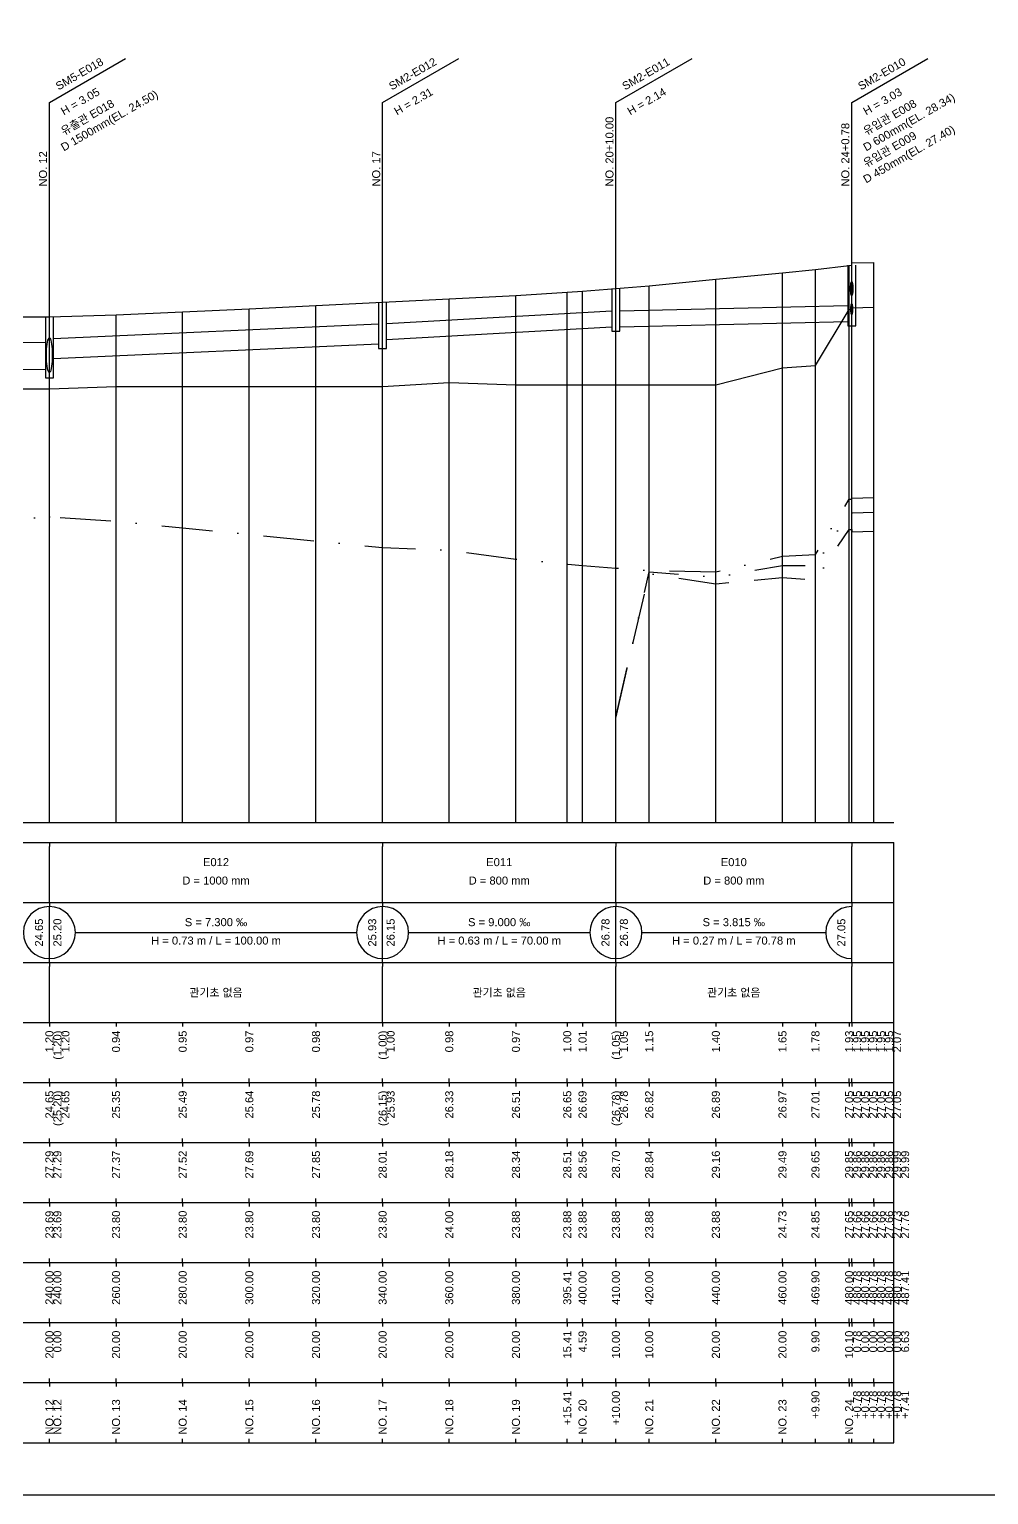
# Model space of a CAD drawing. Header units: millimetres. Extents: x -7351 to 135086, y 1419 to 5643.
# Drawn here: x 55969.3 to 56209.3, y 1419 to 1785.3 of the extents above; entities that cross this region are included whole.
import ezdxf
from ezdxf.enums import TextEntityAlignment as Align

# ---------------------------------------------------------------- set-up
doc = ezdxf.new("R2010")
doc.units = ezdxf.units.MM
for name, pattern in [('BORDER', [44.45, 12.7, -6.35, 12.7, -6.35, 0, -6.35]), ('DASHDOT', [25.4, 12.7, -6.35, 0, -6.35]), ('DIVIDE', [31.75, 12.7, -6.35, 0, -6.35, 0, -6.35])]:
    doc.linetypes.add(name, pattern=pattern)
for name, color, linetype in [('KZ_종단_계획선', 1, 'Continuous'), ('KZ_종단_관로', 4, 'Continuous'), ('KZ_종단_깃발', 7, 'Continuous'), ('KZ_종단_도각', 7, 'Continuous'), ('KZ_종단_맨홀', 4, 'Continuous'), ('KZ_종단_수직선', 7, 'Continuous'), ('KZ_종단_암선1', 56, 'DASHDOT'), ('KZ_종단_암선2', 4, 'DIVIDE'), ('KZ_종단_암선3', 6, 'BORDER'), ('KZ_종단_원형관', 4, 'Continuous'), ('KZ_종단_지반선', 3, 'Continuous'), ('KZ_종단_테이블문자', 7, 'Continuous'), ('KZ_종단_테이블선', 7, 'Continuous')]:
    doc.layers.add(name, color=color, linetype=linetype)
doc.styles.get("Standard").update_dxf_attribs({"font": 'arial.ttf'})

msp = doc.modelspace()

# ---------------------------------------------------------------- linework, layer by layer
at = {"layer": 'KZ_종단_계획선'}
msp.add_lwpolyline([(55957.69, 1713.41), (55974.36, 1713.47), (55974.36, 1713.47), (55991.03, 1713.9), (56007.69, 1714.66), (56024.36, 1715.48), (56041.03, 1716.29), (56057.69, 1717.1), (56074.36, 1717.91), (56091.03, 1718.76), (56103.87, 1719.6), (56107.69, 1719.85), (56116.03, 1720.53), (56124.36, 1721.22), (56141.03, 1722.83), (56157.69, 1724.47), (56165.94, 1725.29), (56174.36, 1726.27), (56175.01, 1726.35), (56175.01, 1726.35), (56175.01, 1726.35), (56175.01, 1726.35), (56175.01, 1726.35), (56175.01, 1726.96), (56180.53, 1726.99)], dxfattribs=at)
at = {"layer": 'KZ_종단_관로'}
for p, q in [((56058.69, 1711.79), (56115.03, 1714.94)), ((56117.03, 1714.94), (56174.01, 1716.29)), ((55975.36, 1708.04), (56056.69, 1711.69)), ((56058.69, 1707.79), (56115.03, 1710.94)), ((56117.03, 1710.94), (56174.01, 1712.29)), ((55870.45, 1708.54), (55973.36, 1707.04)), ((55975.36, 1703.04), (56056.69, 1706.69)), ((55870.45, 1701.79), (55973.36, 1700.29))]:
    msp.add_line(p, q, dxfattribs=at)
at = {"layer": 'KZ_종단_깃발'}
for p, q in [((55974.36, 1766.99), (55993.41, 1777.99)), ((56057.69, 1766.99), (56076.75, 1777.99)), ((56116.03, 1766.99), (56135.08, 1777.99)), ((56175.01, 1766.99), (56194.06, 1777.99)), ((55974.36, 1587.04), (55974.36, 1766.99)), ((56057.69, 1587.04), (56057.69, 1766.99)), ((56116.03, 1587.04), (56116.03, 1766.99)), ((56175.01, 1587.04), (56175.01, 1766.99))]:
    msp.add_line(p, q, dxfattribs=at)
at = {"layer": 'KZ_종단_도각'}
msp.add_lwpolyline([(55729.36, 1419.04), (56570.36, 1419.04), (56570.36, 2013.04), (55729.36, 2013.04)], close=True, dxfattribs=at)
at = {"layer": 'KZ_종단_맨홀'}
for points in [[(56174.01, 1726.35), (56174.01, 1711.21), (56176.01, 1711.21), (56176.01, 1726.35)], [(56115.03, 1720.53), (56115.03, 1709.86), (56117.03, 1709.86), (56117.03, 1720.53)], [(56056.69, 1717.1), (56056.69, 1705.53), (56058.69, 1705.53), (56058.69, 1717.1)], [(55973.36, 1713.47), (55973.36, 1698.23), (55975.36, 1698.23), (55975.36, 1713.47)]]:
    msp.add_lwpolyline(points, dxfattribs=at)
at = {"layer": 'KZ_종단_수직선'}
for p, q in [((56165.94, 1587.04), (56165.94, 1725.29)), ((56174.36, 1587.04), (56174.36, 1726.27)), ((56175.01, 1587.04), (56175.01, 1726.96)), ((56175.01, 1587.04), (56175.01, 1726.35)), ((56175.01, 1587.04), (56175.01, 1726.35)), ((56175.01, 1587.04), (56175.01, 1726.35)), ((56175.01, 1587.04), (56175.01, 1726.35)), ((56175.01, 1587.04), (56175.01, 1726.35)), ((56180.53, 1587.04), (56180.53, 1726.99)), ((56141.03, 1587.04), (56141.03, 1722.83)), ((56157.69, 1587.04), (56157.69, 1724.47)), ((56074.36, 1587.04), (56074.36, 1717.91)), ((56091.03, 1587.04), (56091.03, 1718.76)), ((56103.87, 1587.04), (56103.87, 1719.6)), ((56107.69, 1587.04), (56107.69, 1719.85)), ((56116.03, 1587.04), (56116.03, 1720.53)), ((56124.36, 1587.04), (56124.36, 1721.22)), ((56007.69, 1587.04), (56007.69, 1714.66)), ((56024.36, 1587.04), (56024.36, 1715.48)), ((56041.03, 1587.04), (56041.03, 1716.29)), ((56057.69, 1587.04), (56057.69, 1717.1)), ((55974.36, 1587.04), (55974.36, 1713.47)), ((55974.36, 1587.04), (55974.36, 1713.47)), ((55991.03, 1587.04), (55991.03, 1713.9))]:
    msp.add_line(p, q, dxfattribs=at)
at = {"layer": 'KZ_종단_암선1', "flags": 128}
msp.add_lwpolyline([(55774.36, 1660.99), (55782.97, 1660.06), (55791.03, 1660.02), (55807.69, 1655.27), (55824.36, 1654.36), (55841.03, 1654.2), (55857.69, 1654.13), (55869.45, 1654.17), (55874.36, 1654.19), (55891.03, 1654.31), (55907.69, 1656.54), (55924.36, 1658.49), (55941.03, 1660.46), (55957.69, 1662.42), (55974.36, 1663.46), (55974.36, 1663.46), (55991.03, 1662.35), (56007.69, 1660.7), (56024.36, 1659.06), (56041.03, 1657.41), (56057.69, 1655.77), (56074.36, 1655.15), (56091.03, 1652.9), (56103.87, 1651.65), (56107.69, 1651.28), (56116.03, 1650.66), (56124.36, 1650.03), (56141.03, 1649.69), (56157.69, 1653.58), (56165.94, 1654.05), (56174.36, 1667.84), (56175.01, 1667.89), (56175.01, 1667.89), (56175.01, 1667.89), (56175.01, 1667.89), (56175.01, 1667.89), (56175.01, 1668.11), (56180.53, 1668.28)], dxfattribs=at)
at = {"layer": 'KZ_종단_암선2', "flags": 128}
msp.add_lwpolyline([(56116.03, 1613.38), (56124.36, 1649.72), (56141.03, 1648.39), (56157.69, 1651.29), (56165.94, 1651.27), (56174.36, 1664.57), (56175.01, 1664.58), (56175.01, 1664.58), (56175.01, 1664.58), (56175.01, 1664.58), (56175.01, 1664.58), (56175.01, 1664.48), (56180.53, 1664.64)], dxfattribs=at)
at = {"layer": 'KZ_종단_암선3', "flags": 128}
msp.add_lwpolyline([(56116.03, 1613.17), (56124.36, 1649.3), (56141.03, 1646.69), (56157.69, 1648.3), (56165.94, 1647.65), (56174.36, 1660.3), (56175.01, 1660.25), (56175.01, 1660.25), (56175.01, 1660.25), (56175.01, 1660.25), (56175.01, 1660.25), (56175.01, 1659.74), (56180.53, 1659.89)], dxfattribs=at)
at = {"layer": 'KZ_종단_원형관'}
for p, q in [((56174.76, 1721.36), (56174.79, 1721.61)), ((56174.79, 1721.61), (56174.82, 1721.83)), ((56174.82, 1721.83), (56174.86, 1722)), ((56174.86, 1722), (56174.91, 1722.13)), ((56174.91, 1722.13), (56174.96, 1722.21)), ((56174.96, 1722.21), (56175.01, 1722.24)), ((56175.01, 1722.24), (56175.06, 1722.21)), ((56175.06, 1722.21), (56175.11, 1722.13)), ((56175.11, 1722.13), (56175.16, 1722)), ((56175.16, 1722), (56175.2, 1721.83)), ((56175.2, 1721.83), (56175.23, 1721.61)), ((56175.23, 1721.61), (56175.26, 1721.36)), ((56174.72, 1720.79), (56174.74, 1721.09)), ((56174.72, 1720.49), (56174.72, 1720.79)), ((56174.72, 1720.18), (56174.72, 1720.49)), ((56174.74, 1719.89), (56174.72, 1720.18)), ((56174.74, 1721.09), (56174.76, 1721.36)), ((56174.76, 1719.61), (56174.74, 1719.89)), ((56174.79, 1719.36), (56174.76, 1719.61)), ((56174.82, 1719.15), (56174.79, 1719.36)), ((56174.86, 1718.97), (56174.82, 1719.15)), ((56174.91, 1718.84), (56174.86, 1718.97)), ((56174.96, 1718.77), (56174.91, 1718.84)), ((56175.01, 1718.74), (56174.96, 1718.77)), ((56175.06, 1718.77), (56175.01, 1718.74)), ((56175.11, 1718.84), (56175.06, 1718.77)), ((56175.16, 1718.97), (56175.11, 1718.84)), ((56175.2, 1719.15), (56175.16, 1718.97)), ((56175.23, 1719.36), (56175.2, 1719.15)), ((56175.26, 1719.61), (56175.23, 1719.36)), ((56175.26, 1721.36), (56175.28, 1721.09)), ((56175.28, 1719.89), (56175.26, 1719.61)), ((56175.28, 1721.09), (56175.3, 1720.79)), ((56175.3, 1720.18), (56175.28, 1719.89)), ((56175.3, 1720.79), (56175.3, 1720.49)), ((56175.3, 1720.49), (56175.3, 1720.18)), ((56174.79, 1715.58), (56174.8, 1715.8)), ((56174.79, 1715.35), (56174.79, 1715.58)), ((56174.79, 1715.13), (56174.79, 1715.35)), ((56174.8, 1714.9), (56174.79, 1715.13)), ((56174.8, 1715.8), (56174.82, 1716.01)), ((56174.82, 1714.7), (56174.8, 1714.9)), ((56174.82, 1716.01), (56174.84, 1716.2)), ((56174.84, 1714.51), (56174.82, 1714.7)), ((56174.84, 1716.2), (56174.87, 1716.36)), ((56174.87, 1714.35), (56174.84, 1714.51)), ((56174.87, 1716.36), (56174.9, 1716.49)), ((56174.9, 1714.21), (56174.87, 1714.35)), ((56174.9, 1716.49), (56174.94, 1716.59)), ((56174.94, 1714.12), (56174.9, 1714.21)), ((56174.94, 1716.59), (56174.97, 1716.65)), ((56174.97, 1716.65), (56175.01, 1716.67)), ((56175.01, 1716.67), (56175.05, 1716.65)), ((56175.05, 1716.65), (56175.09, 1716.59)), ((56175.09, 1716.59), (56175.12, 1716.49)), ((56175.12, 1714.21), (56175.09, 1714.12)), ((56175.12, 1716.49), (56175.15, 1716.36)), ((56175.15, 1714.35), (56175.12, 1714.21)), ((56175.15, 1716.36), (56175.18, 1716.2)), ((56175.18, 1714.51), (56175.15, 1714.35)), ((56175.18, 1716.2), (56175.2, 1716.01)), ((56175.2, 1714.7), (56175.18, 1714.51)), ((56175.2, 1716.01), (56175.22, 1715.8)), ((56175.22, 1714.9), (56175.2, 1714.7)), ((56175.22, 1715.8), (56175.23, 1715.58)), ((56175.23, 1715.13), (56175.22, 1714.9)), ((56175.23, 1715.58), (56175.23, 1715.35)), ((56175.23, 1715.35), (56175.23, 1715.13)), ((56174.97, 1714.06), (56174.94, 1714.12)), ((56175.01, 1714.04), (56174.97, 1714.06)), ((56175.05, 1714.06), (56175.01, 1714.04)), ((56175.09, 1714.12), (56175.05, 1714.06)), ((55973.81, 1706.62), (55973.9, 1707.15)), ((55973.9, 1707.15), (55974, 1707.58)), ((55974, 1707.58), (55974.11, 1707.9)), ((55974.11, 1707.9), (55974.24, 1708.09)), ((55974.24, 1708.09), (55974.36, 1708.16)), ((55974.36, 1708.16), (55974.48, 1708.09)), ((55974.48, 1708.09), (55974.61, 1707.9)), ((55974.61, 1707.9), (55974.72, 1707.58)), ((55974.72, 1707.58), (55974.82, 1707.15)), ((55974.82, 1707.15), (55974.91, 1706.62)), ((55973.64, 1703.85), (55973.65, 1704.6)), ((55973.65, 1703.1), (55973.64, 1703.85)), ((55973.65, 1704.6), (55973.68, 1705.32)), ((55973.68, 1705.32), (55973.74, 1706)), ((55973.74, 1706), (55973.81, 1706.62)), ((55974.91, 1706.62), (55974.98, 1706)), ((55974.98, 1706), (55975.03, 1705.32)), ((55975.03, 1705.32), (55975.07, 1704.6)), ((55975.07, 1704.6), (55975.08, 1703.85)), ((55975.08, 1703.85), (55975.07, 1703.1)), ((55973.68, 1702.37), (55973.65, 1703.1)), ((55973.74, 1701.69), (55973.68, 1702.37)), ((55973.81, 1701.08), (55973.74, 1701.69)), ((55973.9, 1700.55), (55973.81, 1701.08)), ((55974, 1700.12), (55973.9, 1700.55)), ((55974.11, 1699.8), (55974, 1700.12)), ((55974.24, 1699.6), (55974.11, 1699.8)), ((55974.36, 1699.54), (55974.24, 1699.6)), ((55974.48, 1699.6), (55974.36, 1699.54)), ((55974.61, 1699.8), (55974.48, 1699.6)), ((55974.72, 1700.12), (55974.61, 1699.8)), ((55974.82, 1700.55), (55974.72, 1700.12)), ((55974.91, 1701.08), (55974.82, 1700.55)), ((55974.98, 1701.69), (55974.91, 1701.08)), ((55975.03, 1702.37), (55974.98, 1701.69)), ((55975.07, 1703.1), (55975.03, 1702.37))]:
    msp.add_line(p, q, dxfattribs=at)
at = {"layer": 'KZ_종단_지반선', "flags": 128}
msp.add_lwpolyline([(55957.69, 1695.48), (55974.36, 1695.48), (55974.36, 1695.48), (55991.03, 1696.01), (56007.69, 1696.01), (56024.36, 1696.01), (56041.03, 1696.01), (56057.69, 1696.01), (56074.36, 1697.04), (56091.03, 1696.44), (56103.87, 1696.44), (56107.69, 1696.44), (56116.03, 1696.44), (56124.36, 1696.44), (56141.03, 1696.44), (56157.69, 1700.66), (56165.94, 1701.3), (56174.36, 1715.27), (56175.01, 1715.33), (56175.01, 1715.33), (56175.01, 1715.33), (56175.01, 1715.33), (56175.01, 1715.33), (56175.01, 1715.67), (56180.53, 1715.83)], dxfattribs=at)
at = {"layer": 'KZ_종단_테이블문자'}
for p, q in [((55974.36, 1582.04), (55974.36, 1581.04)), ((55974.36, 1582.04), (55974.36, 1581.04)), ((55974.36, 1568.04), (55974.36, 1581.04)), ((55974.36, 1568.04), (55974.36, 1581.04)), ((56057.69, 1582.04), (56057.69, 1581.04)), ((56057.69, 1582.04), (56057.69, 1581.04)), ((56057.69, 1568.04), (56057.69, 1581.04)), ((56057.69, 1568.04), (56057.69, 1581.04)), ((56116.03, 1582.04), (56116.03, 1581.04)), ((56116.03, 1582.04), (56116.03, 1581.04)), ((56116.03, 1568.04), (56116.03, 1581.04)), ((56116.03, 1568.04), (56116.03, 1581.04)), ((56175.01, 1582.04), (56175.01, 1581.04)), ((56175.01, 1568.04), (56175.01, 1581.04)), ((55974.36, 1567.04), (55974.36, 1568.04)), ((55974.36, 1567.04), (55974.36, 1568.04)), ((56057.69, 1567.04), (56057.69, 1568.04)), ((56057.69, 1567.04), (56057.69, 1568.04)), ((56116.03, 1567.04), (56116.03, 1568.04)), ((56116.03, 1567.04), (56116.03, 1568.04)), ((56175.01, 1567.04), (56175.01, 1568.04)), ((55974.36, 1567.04), (55974.36, 1566.04)), ((55974.36, 1567.04), (55974.36, 1566.04)), ((55974.36, 1553.04), (55974.36, 1566.04)), ((55974.36, 1553.04), (55974.36, 1566.04)), ((56057.69, 1567.04), (56057.69, 1566.04)), ((56057.69, 1567.04), (56057.69, 1566.04)), ((56057.69, 1553.04), (56057.69, 1566.04)), ((56057.69, 1553.04), (56057.69, 1566.04)), ((56116.03, 1567.04), (56116.03, 1566.04)), ((56116.03, 1567.04), (56116.03, 1566.04)), ((56116.03, 1553.04), (56116.03, 1566.04)), ((56116.03, 1553.04), (56116.03, 1566.04)), ((56175.01, 1567.04), (56175.01, 1566.04)), ((56175.01, 1553.04), (56175.01, 1566.04)), ((55980.78, 1559.54), (56051.28, 1559.54)), ((56064.11, 1559.54), (56109.61, 1559.54)), ((56122.44, 1559.54), (56168.59, 1559.54)), ((55974.36, 1552.04), (55974.36, 1553.04)), ((55974.36, 1552.04), (55974.36, 1553.04)), ((56057.69, 1552.04), (56057.69, 1553.04)), ((56057.69, 1552.04), (56057.69, 1553.04)), ((56116.03, 1552.04), (56116.03, 1553.04)), ((56116.03, 1552.04), (56116.03, 1553.04)), ((56175.01, 1552.04), (56175.01, 1553.04)), ((55974.36, 1552.04), (55974.36, 1551.04)), ((55974.36, 1552.04), (55974.36, 1551.04)), ((55974.36, 1538.04), (55974.36, 1551.04)), ((55974.36, 1538.04), (55974.36, 1551.04)), ((56057.69, 1552.04), (56057.69, 1551.04)), ((56057.69, 1552.04), (56057.69, 1551.04)), ((56057.69, 1538.04), (56057.69, 1551.04)), ((56057.69, 1538.04), (56057.69, 1551.04)), ((56116.03, 1552.04), (56116.03, 1551.04)), ((56116.03, 1552.04), (56116.03, 1551.04)), ((56116.03, 1538.04), (56116.03, 1551.04)), ((56116.03, 1538.04), (56116.03, 1551.04)), ((56175.01, 1552.04), (56175.01, 1551.04)), ((56175.01, 1538.04), (56175.01, 1551.04)), ((55974.36, 1537.04), (55974.36, 1538.04)), ((55974.36, 1537.04), (55974.36, 1538.04)), ((56057.69, 1537.04), (56057.69, 1538.04)), ((56057.69, 1537.04), (56057.69, 1538.04)), ((56116.03, 1537.04), (56116.03, 1538.04)), ((56116.03, 1537.04), (56116.03, 1538.04)), ((56175.01, 1537.04), (56175.01, 1538.04))]:
    msp.add_line(p, q, dxfattribs=at)
for centre, start, end in [((55974.36, 1559.54), 90, 270), ((55974.36, 1559.54), 270, 90), ((56057.69, 1559.54), 90, 270), ((56057.69, 1559.54), 270, 90), ((56116.03, 1559.54), 90, 270), ((56116.03, 1559.54), 270, 90), ((56175.01, 1559.54), 90, 270)]:
    msp.add_arc(centre, 6.5, start, end, dxfattribs=at)
at = {"layer": 'KZ_종단_테이블선'}
for p, q in [((55754.36, 1587.04), (56185.53, 1587.04)), ((55754.36, 1582.04), (56185.53, 1582.04)), ((56185.53, 1567.04), (56185.53, 1582.04)), ((55754.36, 1567.04), (56185.53, 1567.04)), ((56185.53, 1552.04), (56185.53, 1567.04)), ((55754.36, 1552.04), (56185.53, 1552.04)), ((56185.53, 1537.04), (56185.53, 1552.04)), ((55754.36, 1537.04), (56185.53, 1537.04)), ((55974.36, 1537.04), (55974.36, 1536.04)), ((55974.36, 1537.04), (55974.36, 1536.04)), ((55991.03, 1537.04), (55991.03, 1536.04)), ((56007.69, 1537.04), (56007.69, 1536.04)), ((56024.36, 1537.04), (56024.36, 1536.04)), ((56041.03, 1537.04), (56041.03, 1536.04)), ((56057.69, 1537.04), (56057.69, 1536.04)), ((56074.36, 1537.04), (56074.36, 1536.04)), ((56091.03, 1537.04), (56091.03, 1536.04)), ((56103.87, 1537.04), (56103.87, 1536.04)), ((56107.69, 1537.04), (56107.69, 1536.04)), ((56116.03, 1537.04), (56116.03, 1536.04)), ((56124.36, 1537.04), (56124.36, 1536.04)), ((56141.03, 1537.04), (56141.03, 1536.04)), ((56157.69, 1537.04), (56157.69, 1536.04)), ((56165.94, 1537.04), (56165.94, 1536.04)), ((56174.36, 1537.04), (56174.36, 1536.04)), ((56175.01, 1537.04), (56175.01, 1536.04)), ((56175.01, 1537.04), (56175.01, 1536.04)), ((56175.01, 1537.04), (56175.01, 1536.04)), ((56175.01, 1537.04), (56175.01, 1536.04)), ((56175.01, 1537.04), (56175.01, 1536.04)), ((56175.01, 1537.04), (56175.01, 1536.04)), ((56185.53, 1522.04), (56185.53, 1537.04)), ((55754.36, 1522.04), (56185.53, 1522.04)), ((55974.36, 1522.04), (55974.36, 1523.04)), ((55974.36, 1522.04), (55974.36, 1523.04)), ((55974.36, 1522.04), (55974.36, 1521.04)), ((55974.36, 1522.04), (55974.36, 1521.04)), ((55991.03, 1522.04), (55991.03, 1523.04)), ((55991.03, 1522.04), (55991.03, 1521.04)), ((56007.69, 1522.04), (56007.69, 1523.04)), ((56007.69, 1522.04), (56007.69, 1521.04)), ((56024.36, 1522.04), (56024.36, 1523.04)), ((56024.36, 1522.04), (56024.36, 1521.04)), ((56041.03, 1522.04), (56041.03, 1523.04)), ((56041.03, 1522.04), (56041.03, 1521.04)), ((56057.69, 1522.04), (56057.69, 1523.04)), ((56057.69, 1522.04), (56057.69, 1521.04)), ((56074.36, 1522.04), (56074.36, 1523.04)), ((56074.36, 1522.04), (56074.36, 1521.04)), ((56091.03, 1522.04), (56091.03, 1523.04)), ((56091.03, 1522.04), (56091.03, 1521.04)), ((56103.87, 1522.04), (56103.87, 1523.04)), ((56103.87, 1522.04), (56103.87, 1521.04)), ((56107.69, 1522.04), (56107.69, 1523.04)), ((56107.69, 1522.04), (56107.69, 1521.04)), ((56116.03, 1522.04), (56116.03, 1523.04)), ((56116.03, 1522.04), (56116.03, 1521.04)), ((56124.36, 1522.04), (56124.36, 1523.04)), ((56124.36, 1522.04), (56124.36, 1521.04)), ((56141.03, 1522.04), (56141.03, 1523.04)), ((56141.03, 1522.04), (56141.03, 1521.04)), ((56157.69, 1522.04), (56157.69, 1523.04)), ((56157.69, 1522.04), (56157.69, 1521.04)), ((56165.94, 1522.04), (56165.94, 1523.04)), ((56165.94, 1522.04), (56165.94, 1521.04)), ((56174.36, 1522.04), (56174.36, 1523.04)), ((56174.36, 1522.04), (56174.36, 1521.04)), ((56175.01, 1522.04), (56175.01, 1523.04)), ((56175.01, 1522.04), (56175.01, 1523.04)), ((56175.01, 1522.04), (56175.01, 1523.04)), ((56175.01, 1522.04), (56175.01, 1523.04)), ((56175.01, 1522.04), (56175.01, 1523.04)), ((56175.01, 1522.04), (56175.01, 1523.04)), ((56175.01, 1522.04), (56175.01, 1521.04)), ((56175.01, 1522.04), (56175.01, 1521.04)), ((56175.01, 1522.04), (56175.01, 1521.04)), ((56175.01, 1522.04), (56175.01, 1521.04)), ((56175.01, 1522.04), (56175.01, 1521.04)), ((56175.01, 1522.04), (56175.01, 1521.04)), ((56185.53, 1507.04), (56185.53, 1522.04)), ((55754.36, 1507.04), (56185.53, 1507.04)), ((55974.36, 1507.04), (55974.36, 1508.04)), ((55974.36, 1507.04), (55974.36, 1508.04)), ((55974.36, 1507.04), (55974.36, 1506.04)), ((55974.36, 1507.04), (55974.36, 1506.04)), ((55991.03, 1507.04), (55991.03, 1508.04)), ((55991.03, 1507.04), (55991.03, 1506.04)), ((56007.69, 1507.04), (56007.69, 1508.04)), ((56007.69, 1507.04), (56007.69, 1506.04)), ((56024.36, 1507.04), (56024.36, 1508.04)), ((56024.36, 1507.04), (56024.36, 1506.04)), ((56041.03, 1507.04), (56041.03, 1508.04)), ((56041.03, 1507.04), (56041.03, 1506.04)), ((56057.69, 1507.04), (56057.69, 1508.04)), ((56057.69, 1507.04), (56057.69, 1506.04)), ((56074.36, 1507.04), (56074.36, 1508.04)), ((56074.36, 1507.04), (56074.36, 1506.04)), ((56091.03, 1507.04), (56091.03, 1508.04)), ((56091.03, 1507.04), (56091.03, 1506.04)), ((56103.87, 1507.04), (56103.87, 1508.04)), ((56103.87, 1507.04), (56103.87, 1506.04)), ((56107.69, 1507.04), (56107.69, 1508.04)), ((56107.69, 1507.04), (56107.69, 1506.04)), ((56116.03, 1507.04), (56116.03, 1508.04)), ((56116.03, 1507.04), (56116.03, 1506.04)), ((56124.36, 1507.04), (56124.36, 1508.04)), ((56124.36, 1507.04), (56124.36, 1506.04)), ((56141.03, 1507.04), (56141.03, 1508.04)), ((56141.03, 1507.04), (56141.03, 1506.04)), ((56157.69, 1507.04), (56157.69, 1508.04)), ((56157.69, 1507.04), (56157.69, 1506.04)), ((56165.94, 1507.04), (56165.94, 1508.04)), ((56165.94, 1507.04), (56165.94, 1506.04)), ((56174.36, 1507.04), (56174.36, 1508.04)), ((56174.36, 1507.04), (56174.36, 1506.04)), ((56175.01, 1507.04), (56175.01, 1508.04)), ((56175.01, 1507.04), (56175.01, 1508.04)), ((56175.01, 1507.04), (56175.01, 1508.04)), ((56175.01, 1507.04), (56175.01, 1508.04)), ((56175.01, 1507.04), (56175.01, 1508.04)), ((56175.01, 1507.04), (56175.01, 1508.04)), ((56175.01, 1507.04), (56175.01, 1506.04)), ((56175.01, 1507.04), (56175.01, 1506.04)), ((56175.01, 1507.04), (56175.01, 1506.04)), ((56175.01, 1507.04), (56175.01, 1506.04)), ((56175.01, 1507.04), (56175.01, 1506.04)), ((56175.01, 1507.04), (56175.01, 1506.04)), ((56180.53, 1507.04), (56180.53, 1506.04)), ((56185.53, 1492.04), (56185.53, 1507.04)), ((55754.36, 1492.04), (56185.53, 1492.04)), ((55974.36, 1492.04), (55974.36, 1493.04)), ((55974.36, 1492.04), (55974.36, 1493.04)), ((55974.36, 1492.04), (55974.36, 1491.04)), ((55974.36, 1492.04), (55974.36, 1491.04)), ((55991.03, 1492.04), (55991.03, 1493.04)), ((55991.03, 1492.04), (55991.03, 1491.04)), ((56007.69, 1492.04), (56007.69, 1493.04)), ((56007.69, 1492.04), (56007.69, 1491.04)), ((56024.36, 1492.04), (56024.36, 1493.04)), ((56024.36, 1492.04), (56024.36, 1491.04)), ((56041.03, 1492.04), (56041.03, 1493.04)), ((56041.03, 1492.04), (56041.03, 1491.04)), ((56057.69, 1492.04), (56057.69, 1493.04)), ((56057.69, 1492.04), (56057.69, 1491.04)), ((56074.36, 1492.04), (56074.36, 1493.04)), ((56074.36, 1492.04), (56074.36, 1491.04)), ((56091.03, 1492.04), (56091.03, 1493.04)), ((56091.03, 1492.04), (56091.03, 1491.04)), ((56103.87, 1492.04), (56103.87, 1493.04)), ((56103.87, 1492.04), (56103.87, 1491.04)), ((56107.69, 1492.04), (56107.69, 1493.04)), ((56107.69, 1492.04), (56107.69, 1491.04)), ((56116.03, 1492.04), (56116.03, 1493.04)), ((56116.03, 1492.04), (56116.03, 1491.04)), ((56124.36, 1492.04), (56124.36, 1493.04)), ((56124.36, 1492.04), (56124.36, 1491.04)), ((56141.03, 1492.04), (56141.03, 1493.04)), ((56141.03, 1492.04), (56141.03, 1491.04)), ((56157.69, 1492.04), (56157.69, 1493.04)), ((56157.69, 1492.04), (56157.69, 1491.04)), ((56165.94, 1492.04), (56165.94, 1493.04)), ((56165.94, 1492.04), (56165.94, 1491.04)), ((56174.36, 1492.04), (56174.36, 1493.04)), ((56174.36, 1492.04), (56174.36, 1491.04)), ((56175.01, 1492.04), (56175.01, 1493.04)), ((56175.01, 1492.04), (56175.01, 1493.04)), ((56175.01, 1492.04), (56175.01, 1493.04)), ((56175.01, 1492.04), (56175.01, 1493.04)), ((56175.01, 1492.04), (56175.01, 1493.04)), ((56175.01, 1492.04), (56175.01, 1493.04)), ((56175.01, 1492.04), (56175.01, 1491.04)), ((56175.01, 1492.04), (56175.01, 1491.04)), ((56175.01, 1492.04), (56175.01, 1491.04)), ((56175.01, 1492.04), (56175.01, 1491.04)), ((56175.01, 1492.04), (56175.01, 1491.04)), ((56175.01, 1492.04), (56175.01, 1491.04)), ((56180.53, 1492.04), (56180.53, 1493.04)), ((56180.53, 1492.04), (56180.53, 1491.04)), ((56185.53, 1477.04), (56185.53, 1492.04)), ((55754.36, 1477.04), (56185.53, 1477.04)), ((55974.36, 1477.04), (55974.36, 1478.04)), ((55974.36, 1477.04), (55974.36, 1478.04)), ((55974.36, 1477.04), (55974.36, 1476.04)), ((55974.36, 1477.04), (55974.36, 1476.04)), ((55991.03, 1477.04), (55991.03, 1478.04)), ((55991.03, 1477.04), (55991.03, 1476.04)), ((56007.69, 1477.04), (56007.69, 1478.04)), ((56007.69, 1477.04), (56007.69, 1476.04)), ((56024.36, 1477.04), (56024.36, 1478.04)), ((56024.36, 1477.04), (56024.36, 1476.04)), ((56041.03, 1477.04), (56041.03, 1478.04)), ((56041.03, 1477.04), (56041.03, 1476.04)), ((56057.69, 1477.04), (56057.69, 1478.04)), ((56057.69, 1477.04), (56057.69, 1476.04)), ((56074.36, 1477.04), (56074.36, 1478.04)), ((56074.36, 1477.04), (56074.36, 1476.04)), ((56091.03, 1477.04), (56091.03, 1478.04)), ((56091.03, 1477.04), (56091.03, 1476.04)), ((56103.87, 1477.04), (56103.87, 1478.04)), ((56103.87, 1477.04), (56103.87, 1476.04)), ((56107.69, 1477.04), (56107.69, 1478.04)), ((56107.69, 1477.04), (56107.69, 1476.04)), ((56116.03, 1477.04), (56116.03, 1478.04)), ((56116.03, 1477.04), (56116.03, 1476.04)), ((56124.36, 1477.04), (56124.36, 1478.04)), ((56124.36, 1477.04), (56124.36, 1476.04)), ((56141.03, 1477.04), (56141.03, 1478.04)), ((56141.03, 1477.04), (56141.03, 1476.04)), ((56157.69, 1477.04), (56157.69, 1478.04)), ((56157.69, 1477.04), (56157.69, 1476.04)), ((56165.94, 1477.04), (56165.94, 1478.04)), ((56165.94, 1477.04), (56165.94, 1476.04)), ((56174.36, 1477.04), (56174.36, 1478.04)), ((56174.36, 1477.04), (56174.36, 1476.04)), ((56175.01, 1477.04), (56175.01, 1478.04)), ((56175.01, 1477.04), (56175.01, 1478.04)), ((56175.01, 1477.04), (56175.01, 1478.04)), ((56175.01, 1477.04), (56175.01, 1478.04)), ((56175.01, 1477.04), (56175.01, 1478.04)), ((56175.01, 1477.04), (56175.01, 1478.04)), ((56175.01, 1477.04), (56175.01, 1476.04)), ((56175.01, 1477.04), (56175.01, 1476.04)), ((56175.01, 1477.04), (56175.01, 1476.04)), ((56175.01, 1477.04), (56175.01, 1476.04)), ((56175.01, 1477.04), (56175.01, 1476.04)), ((56175.01, 1477.04), (56175.01, 1476.04)), ((56180.53, 1477.04), (56180.53, 1478.04)), ((56180.53, 1477.04), (56180.53, 1476.04)), ((56185.53, 1462.04), (56185.53, 1477.04)), ((55754.36, 1462.04), (56185.53, 1462.04)), ((55974.36, 1462.04), (55974.36, 1463.04)), ((55974.36, 1462.04), (55974.36, 1463.04)), ((55974.36, 1462.04), (55974.36, 1461.04)), ((55974.36, 1462.04), (55974.36, 1461.04)), ((55991.03, 1462.04), (55991.03, 1463.04)), ((55991.03, 1462.04), (55991.03, 1461.04)), ((56007.69, 1462.04), (56007.69, 1463.04)), ((56007.69, 1462.04), (56007.69, 1461.04)), ((56024.36, 1462.04), (56024.36, 1463.04)), ((56024.36, 1462.04), (56024.36, 1461.04)), ((56041.03, 1462.04), (56041.03, 1463.04)), ((56041.03, 1462.04), (56041.03, 1461.04)), ((56057.69, 1462.04), (56057.69, 1463.04)), ((56057.69, 1462.04), (56057.69, 1461.04)), ((56074.36, 1462.04), (56074.36, 1463.04)), ((56074.36, 1462.04), (56074.36, 1461.04)), ((56091.03, 1462.04), (56091.03, 1463.04)), ((56091.03, 1462.04), (56091.03, 1461.04)), ((56103.87, 1462.04), (56103.87, 1463.04)), ((56103.87, 1462.04), (56103.87, 1461.04)), ((56107.69, 1462.04), (56107.69, 1463.04)), ((56107.69, 1462.04), (56107.69, 1461.04)), ((56116.03, 1462.04), (56116.03, 1463.04)), ((56116.03, 1462.04), (56116.03, 1461.04)), ((56124.36, 1462.04), (56124.36, 1463.04)), ((56124.36, 1462.04), (56124.36, 1461.04)), ((56141.03, 1462.04), (56141.03, 1463.04)), ((56141.03, 1462.04), (56141.03, 1461.04)), ((56157.69, 1462.04), (56157.69, 1463.04)), ((56157.69, 1462.04), (56157.69, 1461.04)), ((56165.94, 1462.04), (56165.94, 1463.04)), ((56165.94, 1462.04), (56165.94, 1461.04)), ((56174.36, 1462.04), (56174.36, 1463.04)), ((56174.36, 1462.04), (56174.36, 1461.04)), ((56175.01, 1462.04), (56175.01, 1463.04)), ((56175.01, 1462.04), (56175.01, 1463.04)), ((56175.01, 1462.04), (56175.01, 1463.04)), ((56175.01, 1462.04), (56175.01, 1463.04)), ((56175.01, 1462.04), (56175.01, 1463.04)), ((56175.01, 1462.04), (56175.01, 1463.04)), ((56175.01, 1462.04), (56175.01, 1461.04)), ((56175.01, 1462.04), (56175.01, 1461.04)), ((56175.01, 1462.04), (56175.01, 1461.04)), ((56175.01, 1462.04), (56175.01, 1461.04)), ((56175.01, 1462.04), (56175.01, 1461.04)), ((56175.01, 1462.04), (56175.01, 1461.04)), ((56180.53, 1462.04), (56180.53, 1463.04)), ((56180.53, 1462.04), (56180.53, 1461.04)), ((56185.53, 1447.04), (56185.53, 1462.04)), ((55754.36, 1447.04), (56185.53, 1447.04)), ((55974.36, 1447.04), (55974.36, 1448.04)), ((55974.36, 1447.04), (55974.36, 1448.04)), ((55974.36, 1447.04), (55974.36, 1446.04)), ((55974.36, 1447.04), (55974.36, 1446.04)), ((55991.03, 1447.04), (55991.03, 1448.04)), ((55991.03, 1447.04), (55991.03, 1446.04)), ((56007.69, 1447.04), (56007.69, 1448.04)), ((56007.69, 1447.04), (56007.69, 1446.04)), ((56024.36, 1447.04), (56024.36, 1448.04)), ((56024.36, 1447.04), (56024.36, 1446.04)), ((56041.03, 1447.04), (56041.03, 1448.04)), ((56041.03, 1447.04), (56041.03, 1446.04)), ((56057.69, 1447.04), (56057.69, 1448.04)), ((56057.69, 1447.04), (56057.69, 1446.04)), ((56074.36, 1447.04), (56074.36, 1448.04)), ((56074.36, 1447.04), (56074.36, 1446.04)), ((56091.03, 1447.04), (56091.03, 1448.04)), ((56091.03, 1447.04), (56091.03, 1446.04)), ((56103.87, 1447.04), (56103.87, 1448.04)), ((56103.87, 1447.04), (56103.87, 1446.04)), ((56107.69, 1447.04), (56107.69, 1448.04)), ((56107.69, 1447.04), (56107.69, 1446.04)), ((56116.03, 1447.04), (56116.03, 1448.04)), ((56116.03, 1447.04), (56116.03, 1446.04)), ((56124.36, 1447.04), (56124.36, 1448.04)), ((56124.36, 1447.04), (56124.36, 1446.04)), ((56141.03, 1447.04), (56141.03, 1448.04)), ((56141.03, 1447.04), (56141.03, 1446.04)), ((56157.69, 1447.04), (56157.69, 1448.04)), ((56157.69, 1447.04), (56157.69, 1446.04)), ((56165.94, 1447.04), (56165.94, 1448.04)), ((56165.94, 1447.04), (56165.94, 1446.04)), ((56174.36, 1447.04), (56174.36, 1448.04)), ((56174.36, 1447.04), (56174.36, 1446.04)), ((56175.01, 1447.04), (56175.01, 1448.04)), ((56175.01, 1447.04), (56175.01, 1448.04)), ((56175.01, 1447.04), (56175.01, 1448.04)), ((56175.01, 1447.04), (56175.01, 1448.04)), ((56175.01, 1447.04), (56175.01, 1448.04)), ((56175.01, 1447.04), (56175.01, 1448.04)), ((56175.01, 1447.04), (56175.01, 1446.04)), ((56175.01, 1447.04), (56175.01, 1446.04)), ((56175.01, 1447.04), (56175.01, 1446.04)), ((56175.01, 1447.04), (56175.01, 1446.04)), ((56175.01, 1447.04), (56175.01, 1446.04)), ((56175.01, 1447.04), (56175.01, 1446.04)), ((56180.53, 1447.04), (56180.53, 1448.04)), ((56180.53, 1447.04), (56180.53, 1446.04)), ((56185.53, 1432.04), (56185.53, 1447.04)), ((55974.36, 1432.04), (55974.36, 1433.04)), ((55974.36, 1432.04), (55974.36, 1433.04)), ((55991.03, 1432.04), (55991.03, 1433.04)), ((56007.69, 1432.04), (56007.69, 1433.04)), ((56024.36, 1432.04), (56024.36, 1433.04)), ((56041.03, 1432.04), (56041.03, 1433.04)), ((56057.69, 1432.04), (56057.69, 1433.04)), ((56074.36, 1432.04), (56074.36, 1433.04)), ((56091.03, 1432.04), (56091.03, 1433.04)), ((56103.87, 1432.04), (56103.87, 1433.04)), ((56107.69, 1432.04), (56107.69, 1433.04)), ((56116.03, 1432.04), (56116.03, 1433.04)), ((56124.36, 1432.04), (56124.36, 1433.04)), ((56141.03, 1432.04), (56141.03, 1433.04)), ((56157.69, 1432.04), (56157.69, 1433.04)), ((56165.94, 1432.04), (56165.94, 1433.04)), ((56174.36, 1432.04), (56174.36, 1433.04)), ((56175.01, 1432.04), (56175.01, 1433.04)), ((56175.01, 1432.04), (56175.01, 1433.04)), ((56175.01, 1432.04), (56175.01, 1433.04)), ((56175.01, 1432.04), (56175.01, 1433.04)), ((56175.01, 1432.04), (56175.01, 1433.04)), ((56175.01, 1432.04), (56175.01, 1433.04)), ((56180.53, 1432.04), (56180.53, 1433.04)), ((55754.36, 1432.04), (56185.53, 1432.04))]:
    msp.add_line(p, q, dxfattribs=at)

# ---------------------------------------------------------------- texts
at = {"layer": 'KZ_종단_깃발'}
for s, rotation, p in [('SM5-E018', 30, (55976.96, 1769.49)), ('SM2-E012', 30, (56060.29, 1769.49)), ('SM2-E011', 30, (56118.62, 1769.49)), ('SM2-E010', 30, (56177.61, 1769.49)), ('NO. 20+10.00', 90, (56116.03, 1745.99)), ('NO. 24+0.78', 90, (56175.01, 1745.99)), ('NO. 12', 90, (55974.36, 1745.99)), ('NO. 17', 90, (56057.69, 1745.99))]:
    msp.add_text(s, height=2, rotation=rotation, dxfattribs=at).set_placement(p, align=Align.BOTTOM_LEFT)
for s, p in [('H = 3.05', (55976.96, 1765.49)), ('D 1500mm(EL. 24.50)', (55976.96, 1756.49)), ('H = 2.31', (56060.29, 1765.49)), ('H = 2.14', (56118.62, 1765.49)), ('H = 3.03', (56177.61, 1765.49)), ('D 600mm(EL. 28.34)', (56177.61, 1756.49)), ('유출관 E018', (55976.96, 1760.49)), ('유입관 E008', (56177.61, 1760.49)), ('D 450mm(EL. 27.40)', (56177.61, 1748.49)), ('유입관 E009', (56177.61, 1752.49))]:
    msp.add_text(s, height=2, rotation=30, dxfattribs=at).set_placement(p, align=Align.TOP_LEFT)
at = {"layer": 'KZ_종단_테이블문자'}
for s, p in [('E012', (56016.03, 1575.54)), ('E011', (56086.86, 1575.54)), ('E010', (56145.52, 1575.54)), ('S = 7.300 ‰', (56016.03, 1560.54)), ('S = 9.000 ‰', (56086.86, 1560.54)), ('S = 3.815 ‰', (56145.52, 1560.54))]:
    msp.add_text(s, height=2, dxfattribs=at).set_placement(p, align=Align.BOTTOM_CENTER)
for s, p in [('D = 1000 mm', (56016.03, 1573.54)), ('D = 800 mm', (56086.86, 1573.54)), ('D = 800 mm', (56145.52, 1573.54)), ('H = 0.73 m / L = 100.00 m', (56016.03, 1558.54)), ('H = 0.63 m / L = 70.00 m', (56086.86, 1558.54)), ('H = 0.27 m / L = 70.78 m', (56145.52, 1558.54))]:
    msp.add_text(s, height=2, dxfattribs=at).set_placement(p, align=Align.TOP_CENTER)
for s, p in [('24.65', (55973.36, 1559.54)), ('25.93', (56056.69, 1559.54)), ('26.78', (56115.03, 1559.54)), ('27.05', (56174.01, 1559.54))]:
    msp.add_text(s, height=2, rotation=90, dxfattribs=at).set_placement(p, align=Align.BOTTOM_CENTER)
for s, p in [('25.20', (55975.36, 1559.54)), ('26.15', (56058.69, 1559.54)), ('26.78', (56117.03, 1559.54))]:
    msp.add_text(s, height=2, rotation=90, dxfattribs=at).set_placement(p, align=Align.TOP_CENTER)
for p in [(56016.03, 1544.54), (56086.86, 1544.54), (56145.52, 1544.54)]:
    msp.add_text('관기초 없음', height=2, dxfattribs=at).set_placement(p, align=Align.MIDDLE_CENTER)
for s, p in [('1.20', (55974.36, 1535.04)), ('(1.20)', (55976.36, 1535.04)), ('1.20', (55978.36, 1535.04)), ('0.94', (55991.03, 1535.04)), ('0.95', (56007.69, 1535.04)), ('0.97', (56024.36, 1535.04)), ('0.98', (56041.03, 1535.04)), ('(1.00)', (56057.69, 1535.04)), ('1.00', (56059.69, 1535.04)), ('0.98', (56074.36, 1535.04)), ('0.97', (56091.03, 1535.04)), ('1.00', (56103.87, 1535.04)), ('1.01', (56107.69, 1535.04)), ('(1.05)', (56116.03, 1535.04)), ('1.05', (56118.03, 1535.04)), ('1.15', (56124.36, 1535.04)), ('1.40', (56141.03, 1535.04)), ('1.65', (56157.69, 1535.04)), ('1.78', (56165.94, 1535.04)), ('1.93', (56174.36, 1535.04)), ('1.95', (56176.36, 1535.04)), ('1.95', (56178.36, 1535.04)), ('1.95', (56180.36, 1535.04)), ('1.95', (56182.36, 1535.04)), ('1.95', (56184.36, 1535.04)), ('2.07', (56186.36, 1535.04)), ('24.65', (55974.36, 1520.04)), ('(25.20)', (55976.36, 1520.04)), ('24.65', (55978.36, 1520.04)), ('25.35', (55991.03, 1520.04)), ('25.49', (56007.69, 1520.04)), ('25.64', (56024.36, 1520.04)), ('25.78', (56041.03, 1520.04)), ('(26.15)', (56057.69, 1520.04)), ('25.93', (56059.69, 1520.04)), ('26.33', (56074.36, 1520.04)), ('26.51', (56091.03, 1520.04)), ('26.65', (56103.87, 1520.04)), ('26.69', (56107.69, 1520.04)), ('(26.78)', (56116.03, 1520.04)), ('26.78', (56118.03, 1520.04)), ('26.82', (56124.36, 1520.04)), ('26.89', (56141.03, 1520.04)), ('26.97', (56157.69, 1520.04)), ('27.01', (56165.94, 1520.04)), ('27.05', (56174.36, 1520.04)), ('27.05', (56176.36, 1520.04)), ('27.05', (56178.36, 1520.04)), ('27.05', (56180.36, 1520.04)), ('27.05', (56182.36, 1520.04)), ('27.05', (56184.36, 1520.04)), ('27.05', (56186.36, 1520.04)), ('27.29', (55974.36, 1505.04)), ('27.29', (55976.36, 1505.04)), ('27.37', (55991.03, 1505.04)), ('27.52', (56007.69, 1505.04)), ('27.69', (56024.36, 1505.04)), ('27.85', (56041.03, 1505.04)), ('28.01', (56057.69, 1505.04)), ('28.18', (56074.36, 1505.04)), ('28.34', (56091.03, 1505.04)), ('28.51', (56103.87, 1505.04)), ('28.56', (56107.69, 1505.04)), ('28.70', (56116.03, 1505.04)), ('28.84', (56124.36, 1505.04)), ('29.16', (56141.03, 1505.04)), ('29.49', (56157.69, 1505.04)), ('29.65', (56165.94, 1505.04)), ('29.85', (56174.36, 1505.04)), ('29.86', (56176.36, 1505.04)), ('29.86', (56178.36, 1505.04)), ('29.86', (56180.36, 1505.04)), ('29.86', (56182.36, 1505.04)), ('29.86', (56184.36, 1505.04)), ('29.99', (56186.36, 1505.04)), ('29.99', (56188.36, 1505.04)), ('23.69', (55974.36, 1490.04)), ('23.69', (55976.36, 1490.04)), ('23.80', (55991.03, 1490.04)), ('23.80', (56007.69, 1490.04)), ('23.80', (56024.36, 1490.04)), ('23.80', (56041.03, 1490.04)), ('23.80', (56057.69, 1490.04)), ('24.00', (56074.36, 1490.04)), ('23.88', (56091.03, 1490.04)), ('23.88', (56103.87, 1490.04)), ('23.88', (56107.69, 1490.04)), ('23.88', (56116.03, 1490.04)), ('23.88', (56124.36, 1490.04)), ('23.88', (56141.03, 1490.04)), ('24.73', (56157.69, 1490.04)), ('24.85', (56165.94, 1490.04)), ('27.65', (56174.36, 1490.04)), ('27.66', (56176.36, 1490.04)), ('27.66', (56178.36, 1490.04)), ('27.66', (56180.36, 1490.04)), ('27.66', (56182.36, 1490.04)), ('27.66', (56184.36, 1490.04)), ('27.73', (56186.36, 1490.04)), ('27.76', (56188.36, 1490.04)), ('240.00', (55974.36, 1475.04)), ('240.00', (55976.36, 1475.04)), ('260.00', (55991.03, 1475.04)), ('280.00', (56007.69, 1475.04)), ('300.00', (56024.36, 1475.04)), ('320.00', (56041.03, 1475.04)), ('340.00', (56057.69, 1475.04)), ('360.00', (56074.36, 1475.04)), ('380.00', (56091.03, 1475.04)), ('395.41', (56103.87, 1475.04)), ('400.00', (56107.69, 1475.04)), ('410.00', (56116.03, 1475.04)), ('420.00', (56124.36, 1475.04)), ('440.00', (56141.03, 1475.04)), ('460.00', (56157.69, 1475.04)), ('469.90', (56165.94, 1475.04)), ('480.00', (56174.36, 1475.04)), ('480.78', (56176.36, 1475.04)), ('480.78', (56178.36, 1475.04)), ('480.78', (56180.36, 1475.04)), ('480.78', (56182.36, 1475.04)), ('480.78', (56184.36, 1475.04)), ('480.78', (56186.36, 1475.04)), ('487.41', (56188.36, 1475.04)), ('20.00', (55974.36, 1460.04)), ('0.00', (55976.36, 1460.04)), ('20.00', (55991.03, 1460.04)), ('20.00', (56007.69, 1460.04)), ('20.00', (56024.36, 1460.04)), ('20.00', (56041.03, 1460.04)), ('20.00', (56057.69, 1460.04)), ('20.00', (56074.36, 1460.04)), ('20.00', (56091.03, 1460.04)), ('15.41', (56103.87, 1460.04)), ('4.59', (56107.69, 1460.04)), ('10.00', (56116.03, 1460.04)), ('10.00', (56124.36, 1460.04)), ('20.00', (56141.03, 1460.04)), ('20.00', (56157.69, 1460.04)), ('9.90', (56165.94, 1460.04)), ('10.10', (56174.36, 1460.04)), ('0.78', (56176.36, 1460.04)), ('0.00', (56178.36, 1460.04)), ('0.00', (56180.36, 1460.04)), ('0.00', (56182.36, 1460.04)), ('0.00', (56184.36, 1460.04)), ('0.00', (56186.36, 1460.04)), ('6.63', (56188.36, 1460.04)), ('+15.41', (56103.87, 1445.04)), ('+10.00', (56116.03, 1445.04)), ('+9.90', (56165.94, 1445.04)), ('+0.78', (56176.36, 1445.04)), ('+0.78', (56178.36, 1445.04)), ('+0.78', (56180.36, 1445.04)), ('+0.78', (56182.36, 1445.04)), ('+0.78', (56184.36, 1445.04)), ('+0.78', (56186.36, 1445.04)), ('+7.41', (56188.36, 1445.04))]:
    msp.add_text(s, height=2, rotation=90, dxfattribs=at).set_placement(p, align=Align.MIDDLE_RIGHT)
for s, p in [('NO. 12', (55974.36, 1434.04)), ('NO. 12', (55976.36, 1434.04)), ('NO. 13', (55991.03, 1434.04)), ('NO. 14', (56007.69, 1434.04)), ('NO. 15', (56024.36, 1434.04)), ('NO. 16', (56041.03, 1434.04)), ('NO. 17', (56057.69, 1434.04)), ('NO. 18', (56074.36, 1434.04)), ('NO. 19', (56091.03, 1434.04)), ('NO. 20', (56107.69, 1434.04)), ('NO. 21', (56124.36, 1434.04)), ('NO. 22', (56141.03, 1434.04)), ('NO. 23', (56157.69, 1434.04)), ('NO. 24', (56174.36, 1434.04))]:
    msp.add_text(s, height=2, rotation=90, dxfattribs=at).set_placement(p, align=Align.MIDDLE_LEFT)

doc.saveas('drawing.dxf')
